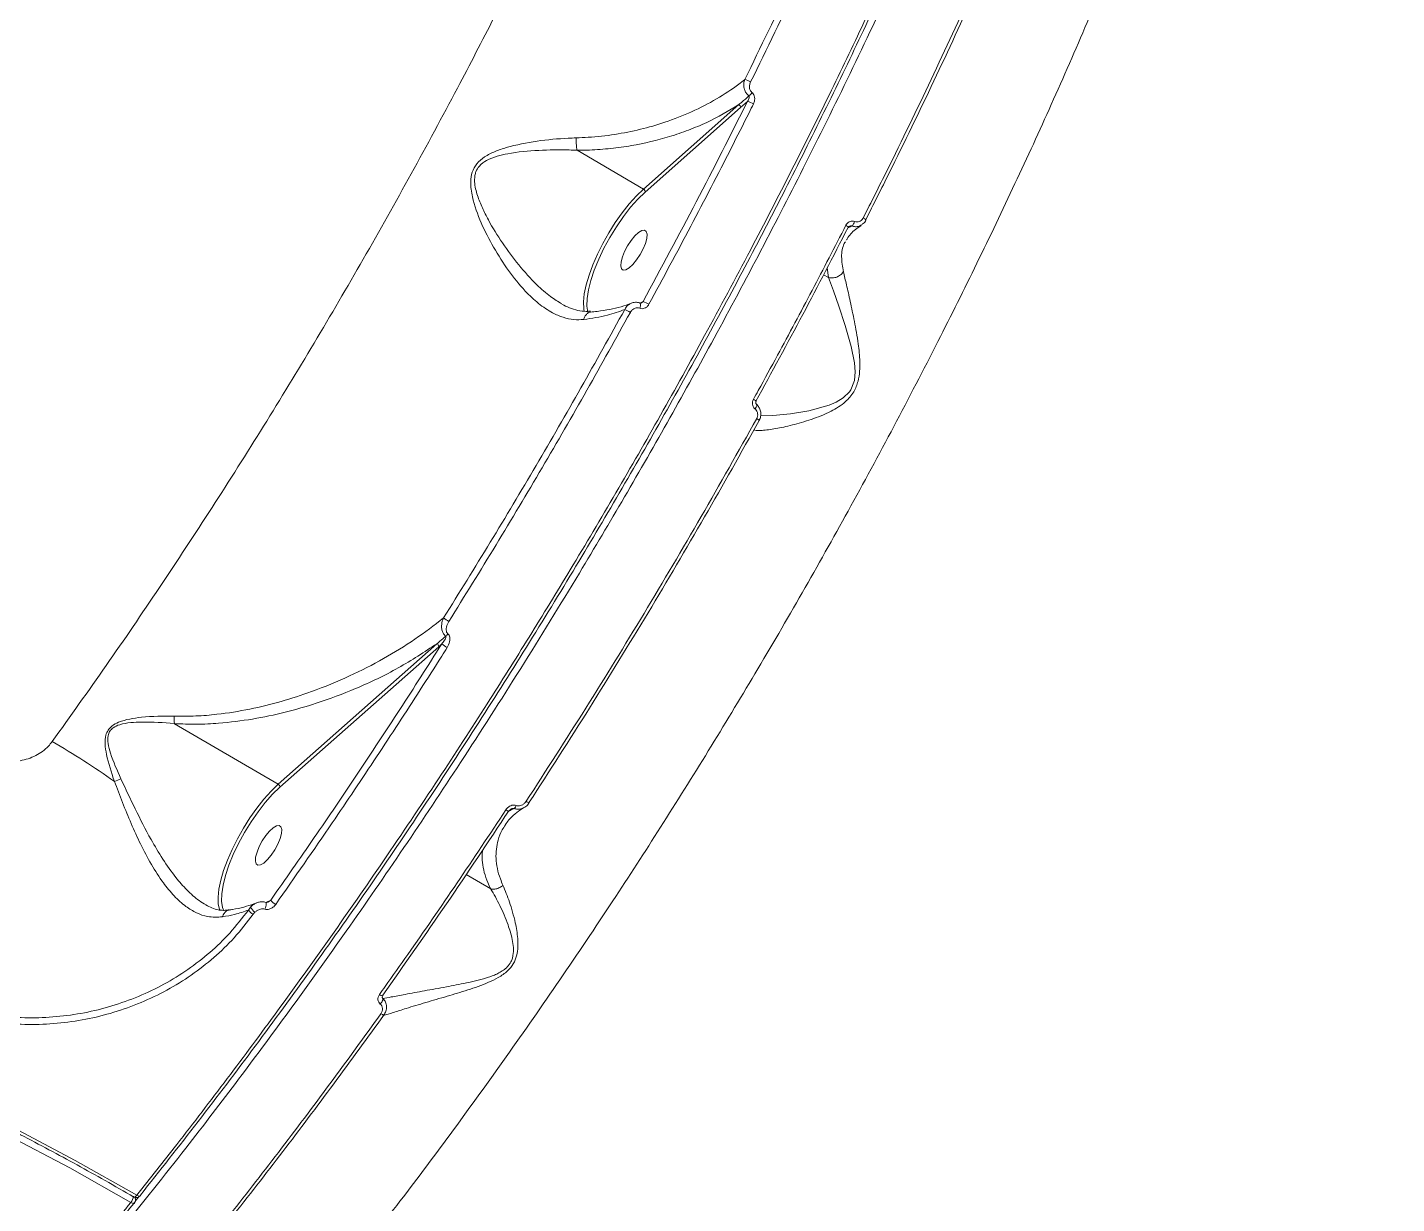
# Model space of a CAD drawing. Header units: millimetres. Extents: x -8607 to 7621, y -5747 to 4382.
# Drawn here: x 5350 to 5621.9, y 304.5 to 538 of the extents above; entities that cross this region are included whole.
import ezdxf

# ---------------------------------------------------------------- set-up
doc = ezdxf.new("R2010")
doc.units = ezdxf.units.MM
doc.layers.add('DIKOM_ОБЪЕКТ', color=7, linetype='Continuous')

msp = doc.modelspace()

# ---------------------------------------------------------------- linework, layer by layer
at = {"layer": 'DIKOM_ОБЪЕКТ', "color": 7, "linetype": 'Continuous', "lineweight": 15}
for p, q in [((5472.33, 505.922), (5491.288, 522.703)), ((5491.623, 522.103), (5472.665, 505.322)), ((5492.981, 523.311), (5491.623, 522.103)), ((5459.159, 513.627), (5472.33, 505.922)), ((5512.664, 495.928), (5512.585, 495.782)), ((5509.059, 488.354), (5508.79, 490.276)), ((5509.059, 488.354), (5508.086, 488.924)), ((5471.595, 483.292), (5472.265, 483.614)), ((5399.79, 387.729), (5431.339, 415.654)), ((5431.674, 415.055), (5400.125, 387.129)), ((5432.303, 415.612), (5431.674, 415.055)), ((5379.209, 399.769), (5399.79, 387.729)), ((5442.015, 366.946), (5437.122, 369.809)), ((5397.345, 364.262), (5398.342, 364.742)), ((5388.786, 363.266), (5389.043, 362.627)), ((5393.909, 362.758), (5394.327, 363.344)), ((5395.19, 362.31), (5394.862, 361.928)), ((5395.529, 364.176), (5395.216, 364.042)), ((5397.365, 364.254), (5397.348, 364.262)), ((5371.479, 305.328), (5371.435, 305.669)), ((5371.473, 305.028), (5372.047, 305.75))]:
    msp.add_line(p, q, dxfattribs=at)
at = {"layer": 'DIKOM_ОБЪЕКТ', "color": 7, "linetype": 'Continuous', "lineweight": 15, "flags": 128}
for points in [[(5460.565, 481.579), (5460.464, 482.168), (5460.42, 483.525), (5460.585, 485.111), (5460.955, 486.89), (5461.522, 488.824), (5462.274, 490.871), (5463.193, 492.986), (5464.261, 495.124), (5465.455, 497.238), (5466.747, 499.283), (5468.111, 501.214), (5469.516, 502.989), (5470.933, 504.57), (5472.33, 505.922)], [(5472.665, 505.322), (5471.234, 503.932), (5469.784, 502.296), (5468.35, 500.455), (5466.967, 498.452), (5465.667, 496.338), (5464.482, 494.162), (5463.442, 491.977), (5462.57, 489.836), (5461.888, 487.79), (5461.413, 485.889), (5461.156, 484.18), (5461.123, 482.702), (5461.316, 481.493), (5461.326, 481.459)], [(5472.55, 497.739), (5472.903, 497.486), (5473.057, 496.935), (5472.998, 496.129), (5472.732, 495.133), (5472.28, 494.03), (5471.68, 492.906), (5470.978, 491.855), (5470.233, 490.961), (5469.504, 490.296), (5468.851, 489.915), (5468.327, 489.847), (5467.974, 490.1), (5467.82, 490.651), (5467.878, 491.457), (5468.144, 492.453), (5468.596, 493.557), (5469.197, 494.68), (5469.898, 495.731), (5470.644, 496.625), (5471.372, 497.29), (5472.025, 497.671), (5472.55, 497.739)], [(5512.522, 498.728), (5512.672, 498.636), (5512.802, 498.548), (5512.907, 498.469), (5512.983, 498.4), (5513.027, 498.345), (5513.038, 498.306), (5513.035, 498.299)], [(5513.035, 498.299), (5513.014, 498.283), (5512.957, 498.279)], [(5515.978, 500.211), (5516.123, 500.122), (5516.25, 500.037), (5516.353, 499.96), (5516.429, 499.891), (5516.476, 499.835), (5516.492, 499.793), (5516.489, 499.779)], [(5495.604, 460.999), (5498.044, 460.988), (5501.503, 461.29), (5505.183, 461.884), (5509.212, 462.988), (5510.619, 463.595), (5512.008, 464.443), (5513.214, 465.633), (5513.513, 466.076), (5514.125, 467.554), (5514.209, 467.923), (5514.358, 469.651), (5514.231, 471.408), (5513.586, 474.695), (5512.402, 478.837), (5511.141, 482.66), (5510.06, 485.726), (5509.069, 488.349), (5509.068, 488.351), (5509.068, 488.351)], [(5471.602, 482.256), (5471.677, 482.484), (5471.727, 482.705), (5471.75, 482.905), (5471.745, 483.073), (5471.712, 483.198), (5471.653, 483.273), (5471.628, 483.287)], [(5494.493, 462.262), (5494.606, 462.423), (5494.7, 462.583), (5494.773, 462.734), (5494.821, 462.87), (5494.842, 462.986), (5494.836, 463.078), (5494.802, 463.141), (5494.791, 463.151)], [(5494.818, 460.343), (5494.963, 460.257), (5495.092, 460.177), (5495.2, 460.108), (5495.283, 460.05), (5495.337, 460.007), (5495.362, 459.98), (5495.356, 459.97), (5495.319, 459.977)], [(5388.268, 362.646), (5388.175, 362.874), (5387.924, 363.975), (5387.88, 365.332), (5388.046, 366.918), (5388.416, 368.697), (5388.982, 370.631), (5389.734, 372.678), (5390.654, 374.793), (5391.722, 376.931), (5392.915, 379.045), (5394.207, 381.09), (5395.571, 383.021), (5396.976, 384.796), (5398.393, 386.377), (5399.79, 387.729)], [(5400.125, 387.129), (5398.694, 385.739), (5397.244, 384.103), (5395.81, 382.262), (5394.427, 380.259), (5393.127, 378.145), (5391.942, 375.969), (5390.902, 373.784), (5390.03, 371.642), (5389.348, 369.597), (5388.873, 367.696), (5388.616, 365.987), (5388.583, 364.509), (5388.776, 363.3), (5388.786, 363.266)], [(5449.673, 384.109), (5449.676, 384.122), (5449.661, 384.162)], [(5445.014, 382.65), (5445.168, 382.563), (5445.309, 382.491), (5445.429, 382.437), (5445.526, 382.402), (5445.595, 382.389), (5445.633, 382.397), (5445.638, 382.402)], [(5400.01, 379.546), (5400.363, 379.293), (5400.517, 378.742), (5400.458, 377.936), (5400.192, 376.94), (5399.741, 375.836), (5399.14, 374.713), (5398.438, 373.662), (5397.693, 372.768), (5396.964, 372.103), (5396.311, 371.722), (5395.787, 371.654), (5395.434, 371.907), (5395.28, 372.458), (5395.338, 373.264), (5395.604, 374.26), (5396.056, 375.364), (5396.657, 376.487), (5397.358, 377.538), (5398.104, 378.432), (5398.832, 379.097), (5399.485, 379.478), (5400.01, 379.546)], [(5091.481, 375.157), (5105.432, 375.599), (5119.38, 375.661), (5133.314, 375.344), (5147.227, 374.647), (5161.109, 373.571), (5174.95, 372.117), (5188.743, 370.286), (5202.477, 368.078), (5216.145, 365.496), (5229.736, 362.541), (5243.242, 359.215), (5256.654, 355.52), (5269.964, 351.459), (5283.162, 347.033), (5296.24, 342.247), (5309.189, 337.104), (5322.002, 331.605), (5334.669, 325.756), (5347.182, 319.56), (5359.533, 313.022), (5371.714, 306.144)], [(5370.552, 304.695), (5358.408, 311.552), (5346.094, 318.071), (5333.618, 324.248), (5320.99, 330.079), (5308.216, 335.561), (5295.305, 340.689), (5282.266, 345.461), (5269.108, 349.873), (5255.838, 353.922), (5242.467, 357.606), (5229.001, 360.922), (5215.451, 363.868), (5201.825, 366.443), (5188.132, 368.643), (5174.381, 370.469), (5160.581, 371.919), (5146.74, 372.991), (5132.87, 373.686), (5118.977, 374.003), (5105.072, 373.94), (5091.163, 373.5)], [(5397.164, 362.939), (5397.274, 363.197), (5397.363, 363.465), (5397.422, 363.722), (5397.447, 363.947), (5397.436, 364.121), (5397.39, 364.231), (5397.365, 364.254)], [(5419.92, 345.977), (5420.076, 345.892), (5420.22, 345.825), (5420.346, 345.778), (5420.45, 345.754), (5420.529, 345.754), (5420.577, 345.777), (5420.584, 345.785)], [(5420.064, 344.102), (5420.223, 344.283), (5420.365, 344.477), (5420.48, 344.672), (5420.561, 344.856), (5420.605, 345.019), (5420.608, 345.151), (5420.57, 345.244), (5420.551, 345.263)], [(5420.584, 345.785), (5420.595, 345.822), (5420.581, 345.889)], [(5420.21, 342.168), (5420.359, 342.087), (5420.497, 342.022), (5420.62, 341.976), (5420.724, 341.95), (5420.804, 341.945), (5420.859, 341.963), (5420.886, 342.001), (5420.885, 342.058)], [(5370.552, 304.695), (5370.709, 304.612), (5370.858, 304.552), (5370.992, 304.516), (5371.107, 304.507), (5371.199, 304.524), (5371.263, 304.567), (5371.267, 304.573)], [(5371.714, 306.144), (5371.599, 306.012), (5371.487, 305.905), (5371.381, 305.825), (5371.285, 305.778), (5371.203, 305.764), (5371.143, 305.78)], [(5372.427, 306.02), (5372.423, 306.014), (5372.359, 305.972), (5372.268, 305.955), (5372.153, 305.965), (5372.019, 306.001), (5371.871, 306.061), (5371.714, 306.144)], [(5372.459, 306.169), (5372.456, 306.081), (5372.427, 306.02)]]:
    msp.add_lwpolyline(points, dxfattribs=at)
at = {"layer": 'DIKOM_ОБЪЕКТ', "color": 7, "linetype": 'Continuous', "lineweight": 15}
for centre, radius, start, end in [((5491.786, 524.302), 3.429, 57.72624, 78.88837), ((5491.535, 526.628), 2.825, 308.09979, 326.56688), ((5490.989, 522.142), 0.635, 356.48291, 61.89602), ((5492.371, 520.026), 3.341, 57.29697, 79.48881), ((5472.031, 505.361), 0.635, 356.48202, 61.89618), ((5512.627, 499.932), 1.702, 308.16778, 344.48409), ((5465.351, 474.199), 8.464, 58.827, 67.31701), ((5469.659, 476.917), 7.186, 58.50912, 68.73677), ((5493.629, 462.807), 1.469, 42.38824, 68.36277), ((5437.531, 426.869), 7.817, 231.33362, 240.53109), ((5431.759, 419.003), 2.275, 305.37778, 321.07653), ((5431.04, 415.094), 0.635, 356.48291, 61.89602), ((5436.45, 420.455), 6.375, 229.42913, 240.99952), ((5274.823, 257.173), 160.46, 54.81073, 60.04772), ((5361.539, 404.449), 17.135, 289.62197, 294.25959), ((5399.491, 387.168), 0.635, 356.48202, 61.89618), ((5445.679, 384.099), 1.516, 309.26627, 337.79476), ((5449.688, 385.031), 0.922, 226.499, 269.06983), ((5400.569, 366.298), 2.716, 214.9419, 242.61979), ((5396.235, 364.465), 2.885, 216.27347, 241.57716), ((5395.827, 362.426), 1.759, 111.7064, 148.52996), ((5397.444, 365.067), 3.562, 208.93736, 230.73913), ((5369.006, 306.063), 2.064, 318.48727, 356.08771), ((5371.646, 306.644), 1, 239.77596, 321.33914), ((5370.488, 305.199), 1, 321.23151, 7.40247), ((5370.716, 305.225), 0.77, 7.65544, 37.88234)]:
    msp.add_arc(centre, radius, start, end, dxfattribs=at)
for points, knots in [([(5354.937, 396.202), (5358.527, 401.223), (5365.715, 411.277), (5376.3, 426.81), (5386.726, 442.659), (5396.968, 458.846), (5406.99, 475.306), (5416.774, 492.024), (5426.278, 508.932), (5434.924, 524.971), (5442.746, 540.063), (5449.799, 554.181), (5456.594, 568.314), (5463.125, 582.452), (5469.372, 596.561), (5475.325, 610.623), (5480.966, 624.598), (5485.91, 637.489), (5490.219, 649.295), (5493.952, 660.015), (5497.453, 670.586), (5500.723, 681.008), (5503.762, 691.287), (5506.556, 701.375), (5509.1, 711.246), (5511.398, 720.907), (5513.455, 730.38), (5515.269, 739.66), (5516.834, 748.726), (5518.145, 757.551), (5519.201, 766.118), (5520.003, 774.428), (5520.55, 782.484), (5520.839, 790.249), (5520.872, 797.705), (5520.653, 804.857), (5520.179, 811.722), (5519.373, 818.98), (5518.136, 826.493), (5516.352, 834.106), (5514.13, 841.155), (5511.475, 847.611), (5508.395, 853.465), (5504.885, 858.688), (5500.983, 863.336), (5498.035, 865.892), (5496.559, 867.17)], [0, 0, 0, 0, 0.0279517, 0.0559711, 0.0841497, 0.112398, 0.140846, 0.1693659, 0.1980505, 0.2268089, 0.2504876, 0.2742079, 0.2980249, 0.3218842, 0.3458643, 0.3698877, 0.3940102, 0.4181768, 0.4373171, 0.4564794, 0.475545, 0.4946105, 0.5137639, 0.5329172, 0.5518732, 0.5708292, 0.5898716, 0.608914, 0.6280087, 0.6471254, 0.6661455, 0.6851656, 0.7042731, 0.7233807, 0.7422913, 0.7612018, 0.7801984, 0.799195, 0.8241795, 0.8492136, 0.8742975, 0.8994316, 0.9244982, 0.9496151, 0.9747822, 1, 1, 1, 1]), ([(5371.714, 306.144), (5374.363, 309.481), (5380.382, 317.063), (5389.715, 329.255), (5399.924, 343.002), (5410.271, 357.41), (5420.946, 372.783), (5431.307, 388.231), (5440.94, 403.088), (5449.655, 416.941), (5458.193, 430.902), (5466.909, 445.595), (5475.81, 461.102), (5484.728, 477.171), (5493.416, 493.402), (5501.808, 509.672), (5509.452, 525.052), (5516.563, 539.893), (5523.357, 554.594), (5530.058, 569.676), (5536.66, 585.194), (5543.096, 601.043), (5549.175, 616.808), (5554.848, 632.37), (5559.83, 646.862), (5564.286, 660.645), (5568.348, 674.035), (5572.143, 687.5), (5575.64, 701.013), (5578.742, 714.244), (5581.673, 728.285), (5584.286, 742.979), (5586.138, 756.135), (5587.306, 766.899), (5588.084, 776.324), (5588.587, 786.24), (5588.71, 796.749), (5588.375, 806.982), (5587.543, 816.895), (5586.217, 826.241), (5584.5, 834.487), (5582.487, 841.715), (5580.06, 848.638), (5576.949, 855.512), (5573.496, 861.596), (5570.932, 864.84), (5569.873, 866.18)], [0, 0, 0, 0, 0.01767944, 0.04016568, 0.06269094, 0.08677951, 0.11091606, 0.13660818, 0.1596242, 0.17982276, 0.20004957, 0.2228938, 0.24577893, 0.2690915, 0.29398086, 0.3172348, 0.34053191, 0.3614601, 0.38241974, 0.40526396, 0.4281491, 0.45146167, 0.47635103, 0.49960497, 0.52290208, 0.54383028, 0.56478992, 0.58727838, 0.60980588, 0.63246224, 0.6551585, 0.68378136, 0.71248484, 0.72981295, 0.7471589, 0.76964734, 0.79217482, 0.81626786, 0.84040892, 0.86473828, 0.8891171, 0.9093088, 0.92952874, 0.95559596, 0.98166318, 1, 1, 1, 1]), ([(5580.452, 850.338), (5581.176, 848.607), (5583.073, 844.066), (5585.576, 835.919), (5587.751, 825.989), (5589.235, 815.507), (5590.073, 804.899), (5590.354, 793.967), (5590.136, 782.917), (5589.396, 770.629), (5588.024, 757.009), (5585.937, 742.223), (5583.285, 727.242), (5580.223, 712.58), (5576.74, 697.915), (5572.936, 683.471), (5568.423, 667.788), (5563.11, 650.822), (5557.003, 632.857), (5550.513, 615.063), (5543.898, 598.003), (5537.043, 581.257), (5530.081, 565.048), (5522.41, 547.973), (5513.986, 530.049), (5504.916, 511.629), (5495.707, 493.707), (5486.678, 476.814), (5477.629, 460.492), (5468.7, 444.929), (5458.841, 428.301), (5448.007, 410.68), (5436.365, 392.49), (5424.796, 375.094), (5413.67, 358.97), (5402.719, 343.653), (5392.09, 329.289), (5380.71, 314.427), (5368.582, 299.182), (5355.941, 283.965), (5343.606, 269.745), (5331.946, 256.869), (5320.652, 244.925), (5309.861, 234.007), (5299.104, 223.572), (5292.043, 217.132), (5288.443, 213.849)], [0, 0, 0, 0, 0.0156509, 0.0410528, 0.0664547, 0.0899044, 0.1133542, 0.1348277, 0.1563011, 0.1771003, 0.2025022, 0.227904, 0.2513538, 0.2748036, 0.2962771, 0.3177505, 0.3385497, 0.3639515, 0.3893534, 0.4128032, 0.436253, 0.4577264, 0.4791999, 0.4999991, 0.5244807, 0.5489623, 0.5715463, 0.5941304, 0.614795, 0.6354597, 0.6554668, 0.6808687, 0.7062706, 0.7297205, 0.7531703, 0.7746438, 0.7961173, 0.8169165, 0.8423185, 0.8677204, 0.8911702, 0.9146201, 0.9360936, 0.9575671, 0.9783663, 1, 1, 1, 1]), ([(5610.398, 766.413), (5610.849, 762.836), (5611.751, 755.672), (5612.234, 743.834), (5612.072, 731.21), (5611.194, 717.745), (5609.612, 703.499), (5607.63, 690.534), (5605.547, 679.192), (5603.598, 669.699), (5601.4, 659.981), (5598.966, 650.094), (5596.306, 640.066), (5593.423, 629.896), (5590.306, 619.55), (5586.967, 609.064), (5583.415, 598.463), (5579.037, 586.001), (5573.684, 571.574), (5567.273, 555.304), (5560.49, 539.005), (5553.462, 522.946), (5546.15, 506.993), (5538.634, 491.283), (5530.618, 475.2), (5522.096, 458.776), (5513.102, 442.134), (5503.892, 425.741), (5494.625, 409.851), (5485.235, 394.32), (5475.813, 379.268), (5465.987, 364.1), (5455.762, 348.864), (5445.2, 333.698), (5434.602, 319.028), (5424.143, 305.07), (5413.736, 291.683), (5403.473, 278.956), (5393.431, 266.972), (5383.631, 255.676), (5377.242, 248.659), (5374.045, 245.147)], [0, 0, 0, 0, 0.03134419, 0.06278625, 0.09437289, 0.12605966, 0.15789521, 0.18983324, 0.20889685, 0.22796047, 0.24711226, 0.26626406, 0.28515516, 0.30404626, 0.32302307, 0.34199989, 0.36083371, 0.37968863, 0.40783653, 0.43605496, 0.46343133, 0.4908725, 0.51724689, 0.54367912, 0.56966771, 0.59786162, 0.62612609, 0.65354693, 0.68103254, 0.70744938, 0.73392402, 0.75995407, 0.78821804, 0.81655262, 0.84404121, 0.87159459, 0.89807625, 0.92461569, 0.95070922, 0.97533148, 1, 1, 1, 1]), ([(5492.447, 527.667), (5495.6, 534.124), (5501.915, 547.058), (5510.81, 566.452), (5519.31, 585.835), (5524.532, 598.642), (5527.147, 605.054)], [0, 0, 0, 0, 0.24825272, 0.49719376, 0.74824086, 1, 1, 1, 1]), ([(5528.396, 604.764), (5525.812, 598.426), (5520.638, 585.734), (5512.168, 566.401), (5503.221, 546.874), (5496.822, 533.765), (5493.617, 527.201)], [0, 0, 0, 0, 0.2482522, 0.497193, 0.7482405, 1, 1, 1, 1]), ([(5537.106, 584.898), (5534.922, 579.708), (5530.549, 569.32), (5523.637, 553.794), (5516.51, 538.384), (5509.156, 523.092), (5501.496, 507.743), (5493.493, 492.27), (5485.162, 476.717), (5476.499, 461.095), (5467.568, 445.526), (5458.228, 429.776), (5448.492, 413.903), (5438.351, 397.927), (5427.98, 382.138), (5417.322, 366.46), (5406.408, 350.951), (5395.237, 335.646), (5383.917, 320.649), (5376.281, 310.999), (5372.459, 306.169)], [0, 0, 0, 0, 0.0540683, 0.1082364, 0.1604078, 0.2126688, 0.2652019, 0.3178266, 0.3715007, 0.4252724, 0.4793406, 0.5335087, 0.5905179, 0.647644, 0.7051263, 0.7627286, 0.8217184, 0.8808378, 0.9403523, 1, 1, 1, 1]), ([(5515.978, 500.211), (5517.558, 503.346), (5522.175, 512.511), (5529.545, 527.719), (5537.944, 545.826), (5545.969, 563.925), (5550.945, 575.901), (5553.435, 581.897)], [0, 0, 0, 0, 0.1144542, 0.3345003, 0.5550756, 0.7772654, 1, 1, 1, 1]), ([(5553.798, 581.259), (5551.344, 575.349), (5546.43, 563.516), (5538.463, 545.532), (5530.057, 527.394), (5522.649, 512.102), (5518.006, 502.885), (5516.43, 499.756)], [0, 0, 0, 0, 0.2200461, 0.4406213, 0.6628108, 0.8855451, 1, 1, 1, 1]), ([(5459.001, 516.087), (5459.794, 516.118), (5462.381, 516.219), (5466.676, 516.716), (5471.755, 517.726), (5476.889, 519.208), (5481.981, 521.204), (5486.907, 523.75), (5490.312, 525.988), (5492.056, 527.359), (5492.447, 527.667)], [0, 0, 0, 0, 0.0601203, 0.1962357, 0.332817, 0.4690625, 0.6303284, 0.7921153, 0.9534347, 1, 1, 1, 1]), ([(5493.277, 524.405), (5493.242, 524.434), (5493.033, 524.606), (5492.685, 525.019), (5492.348, 525.746), (5492.214, 526.618), (5492.307, 527.277), (5492.427, 527.611), (5492.447, 527.667)], [0, 0, 0, 0, 0.0395069, 0.2326388, 0.4437426, 0.6867398, 0.9479473, 1, 1, 1, 1]), ([(5493.617, 527.201), (5493.526, 526.964), (5493.366, 526.548), (5493.387, 525.926), (5493.546, 525.456), (5493.745, 525.194), (5493.871, 525.089), (5493.892, 525.072)], [0, 0, 0, 0, 0.3277202, 0.573894, 0.77963, 0.9627747, 1, 1, 1, 1]), ([(5493.892, 525.072), (5493.918, 525.05), (5494.052, 524.938), (5494.259, 524.654), (5494.421, 524.152), (5494.435, 523.504), (5494.268, 523.075), (5494.176, 522.838)], [0, 0, 0, 0, 0.0440727, 0.2245474, 0.4337722, 0.6875081, 1, 1, 1, 1]), ([(5491.288, 522.703), (5489.221, 521.466), (5486.097, 519.597), (5481.33, 517.615), (5476.438, 515.935), (5471.246, 514.698), (5465.857, 513.949), (5462.241, 513.67), (5459.987, 513.638), (5459.159, 513.627)], [0, 0, 0, 0, 0.2355394, 0.3560364, 0.4765274, 0.7016571, 0.8172953, 0.9329171, 1, 1, 1, 1]), ([(5472.265, 483.614), (5475.822, 490.206), (5482.947, 503.41), (5489.633, 516.671), (5492.981, 523.311)], [0, 0, 0, 0, 0.4992727, 1, 1, 1, 1]), ([(5494.176, 522.838), (5493.884, 522.251), (5492.42, 519.318), (5488.328, 511.213), (5481.769, 498.515), (5476.2, 488.205), (5473.412, 483.045)], [0, 0, 0, 0, 0.0441412, 0.2207137, 0.6100127, 1, 1, 1, 1]), ([(5491.288, 522.703), (5491.482, 522.867), (5492.148, 523.429), (5492.809, 524), (5493.277, 524.405)], [0, 0, 0, 0, 0.29128223, 1, 1, 1, 1]), ([(5492.981, 523.311), (5493.066, 523.437), (5493.214, 523.657), (5493.333, 523.973), (5493.361, 524.194), (5493.334, 524.319), (5493.304, 524.375), (5493.285, 524.397), (5493.277, 524.405)], [0, 0, 0, 0, 0.3694027, 0.6445477, 0.8371646, 0.9270165, 0.9711869, 1, 1, 1, 1]), ([(5460.487, 480.022), (5459.832, 479.988), (5458.457, 479.916), (5456.375, 480.391), (5454.007, 481.403), (5451.468, 483.137), (5448.509, 485.922), (5445.475, 489.656), (5442.564, 494.26), (5440.014, 499.144), (5438.439, 503.556), (5437.919, 507.013), (5438.231, 509.298), (5439.185, 511.061), (5440.824, 512.431), (5442.849, 513.44), (5446.316, 514.577), (5451.204, 515.547), (5455.899, 515.964), (5458.473, 516.066), (5459.001, 516.087)], [0, 0, 0, 0, 0.039972, 0.0838375, 0.127732, 0.1889333, 0.2502303, 0.3350389, 0.419981, 0.5024357, 0.584612, 0.6297421, 0.6580817, 0.6869127, 0.7179993, 0.7532858, 0.7887207, 0.8822415, 0.975869, 1, 1, 1, 1]), ([(5459.152, 513.634), (5459.113, 513.849), (5459.035, 514.279), (5458.982, 515.104), (5458.983, 515.721), (5458.999, 516.038), (5459.001, 516.087)], [0, 0, 0, 0, 0.3157288, 0.6314576, 0.943771, 1, 1, 1, 1]), ([(5459.152, 513.634), (5459.15, 513.634), (5458.629, 513.657), (5456.107, 513.74), (5451.492, 513.68), (5446.677, 513.249), (5443.239, 512.474), (5441.282, 511.754), (5439.785, 510.694), (5439.167, 509.671), (5438.824, 508.613), (5438.721, 506.988), (5439.306, 504.667), (5440.319, 502.169), (5441.93, 498.986), (5444.303, 495.141), (5447.538, 490.77), (5450.773, 487.225), (5453.666, 484.621), (5455.377, 483.57), (5456.134, 483.105)], [0, 0, 0, 0, 0.0001039, 0.0287095, 0.1383805, 0.2504477, 0.2903226, 0.3309342, 0.3643485, 0.3889507, 0.3945796, 0.4249407, 0.475635, 0.5232805, 0.5713924, 0.669522, 0.769635, 0.8719257, 0.9433962, 1, 1, 1, 1]), ([(5459.159, 513.627), (5459.158, 513.628), (5459.155, 513.629), (5459.153, 513.632), (5459.152, 513.634), (5459.152, 513.634)], [0, 0, 0, 0, 0.4269521, 0.7842824, 1, 1, 1, 1]), ([(5494.17, 464.172), (5494.491, 464.755), (5496.096, 467.667), (5500.021, 474.867), (5505.865, 485.801), (5510.302, 494.417), (5512.522, 498.728)], [0, 0, 0, 0, 0.0507678, 0.2538476, 0.6266954, 1, 1, 1, 1]), ([(5512.957, 498.279), (5509.99, 492.525), (5504.049, 481.004), (5497.786, 469.542), (5494.65, 463.805)], [0, 0, 0, 0, 0.49945, 1, 1, 1, 1]), ([(5512.522, 498.728), (5512.551, 498.78), (5512.663, 498.983), (5512.933, 499.278), (5513.357, 499.515), (5513.823, 499.602), (5514.119, 499.519), (5514.267, 499.477)], [0, 0, 0, 0, 0.0825824, 0.3217227, 0.5513052, 0.7756177, 1, 1, 1, 1]), ([(5512.734, 495.871), (5512.755, 495.924), (5512.921, 496.333), (5513.465, 497.007), (5514.352, 497.918), (5515.184, 498.451), (5515.592, 498.713)], [0, 0, 0, 0, 0.0498975, 0.383997, 0.6973034, 1, 1, 1, 1]), ([(5513.679, 498.594), (5513.639, 498.575), (5513.384, 498.45), (5513.135, 498.323), (5512.925, 498.216)], [0, 0, 0, 0, 0.1574401, 1, 1, 1, 1]), ([(5513.041, 498.295), (5513.059, 498.332), (5513.108, 498.43), (5513.204, 498.517), (5513.263, 498.541), (5513.282, 498.549)], [0, 0, 0, 0, 0.29252187, 0.77275435, 1, 1, 1, 1]), ([(5513.679, 498.594), (5513.633, 498.606), (5513.58, 498.62), (5513.465, 498.617), (5513.372, 498.602), (5513.301, 498.56), (5513.281, 498.549)], [0, 0, 0, 0, 0.3508845, 0.4045871, 0.8390947, 1, 1, 1, 1]), ([(5515.494, 498.756), (5515.378, 498.683), (5515.052, 498.478), (5514.405, 498.394), (5513.921, 498.527), (5513.679, 498.594)], [0, 0, 0, 0, 0.2156271, 0.6069691, 1, 1, 1, 1]), ([(5514.267, 499.477), (5514.413, 499.436), (5514.706, 499.353), (5515.165, 499.439), (5515.579, 499.672), (5515.842, 499.961), (5515.95, 500.16), (5515.978, 500.211)], [0, 0, 0, 0, 0.2256675, 0.4513623, 0.6801796, 0.9175966, 1, 1, 1, 1]), ([(5515.494, 498.755), (5515.656, 498.854), (5516.058, 499.099), (5516.394, 499.493), (5516.484, 499.773), (5516.486, 499.78)], [0, 0, 0, 0, 0.39631712, 0.98490315, 1, 1, 1, 1]), ([(5512.417, 495.475), (5512.346, 495.351), (5511.834, 494.452), (5511.522, 492.499), (5511.857, 490.52), (5512.027, 489.52)], [0, 0, 0, 0, 0.07371785, 0.53177514, 1, 1, 1, 1]), ([(5512.027, 489.52), (5512.23, 488.685), (5512.643, 486.994), (5513.398, 483.607), (5514.226, 479.685), (5514.96, 475.633), (5515.323, 472.243), (5515.294, 469.733), (5515.001, 467.687), (5514.136, 465.489), (5512.655, 463.794), (5511.055, 462.623), (5508.749, 461.329), (5505.563, 460.11), (5501.834, 459.034), (5498.468, 458.285), (5496.052, 457.982), (5494.673, 457.935), (5494.328, 458.085), (5494.264, 458.113)], [0, 0, 0, 0, 0.0754218, 0.1528746, 0.2352088, 0.3192032, 0.3809383, 0.4122988, 0.4445437, 0.481133, 0.5235112, 0.5541317, 0.5854754, 0.6684998, 0.7538557, 0.8386085, 0.9255883, 0.9860763, 1, 1, 1, 1]), ([(5512.027, 489.52), (5512.002, 489.481), (5511.845, 489.24), (5511.444, 488.825), (5510.726, 488.425), (5509.885, 488.229), (5509.34, 488.31), (5509.068, 488.351)], [0, 0, 0, 0, 0.0428988, 0.2679933, 0.5119958, 0.7559979, 1, 1, 1, 1]), ([(5509.068, 488.351), (5509.067, 488.351), (5509.063, 488.352), (5509.061, 488.353), (5509.059, 488.354)], [0, 0, 0, 0, 0.4080801, 1, 1, 1, 1]), ([(5432.648, 420.765), (5435.752, 425.765), (5441.966, 435.772), (5451.051, 451.023), (5459.976, 466.433), (5465.734, 476.814), (5468.615, 482.009)], [0, 0, 0, 0, 0.2488778, 0.4982002, 0.748873, 1, 1, 1, 1]), ([(5469.732, 481.441), (5466.871, 476.281), (5461.142, 465.952), (5452.227, 450.553), (5443.097, 435.221), (5436.825, 425.119), (5433.686, 420.063)], [0, 0, 0, 0, 0.2488775, 0.4981996, 0.7488726, 1, 1, 1, 1]), ([(5461.849, 481.686), (5461.552, 481.66), (5460.708, 481.585), (5459.303, 481.8), (5457.688, 482.262), (5456.62, 482.827), (5456.12, 483.091)], [0, 0, 0, 0, 0.1567605, 0.4453952, 0.7402463, 1, 1, 1, 1]), ([(5468.615, 482.009), (5467.506, 481.603), (5465.097, 480.721), (5462.102, 480.267), (5460.487, 480.022)], [0, 0, 0, 0, 0.4604881, 1, 1, 1, 1]), ([(5461.845, 481.477), (5461.82, 481.48), (5461.604, 481.501), (5461.217, 481.27), (5460.783, 480.809), (5460.571, 480.331), (5460.498, 480.062), (5460.487, 480.022)], [0, 0, 0, 0, 0.0409875, 0.3542542, 0.667522, 0.9494328, 1, 1, 1, 1]), ([(5469.917, 483.262), (5469.903, 483.255), (5469.313, 482.986), (5467.901, 482.556), (5465.668, 482.009), (5463.633, 481.66), (5462.286, 481.547), (5461.845, 481.51)], [0, 0, 0, 0, 0.0067089, 0.2920096, 0.5765475, 0.8612979, 1, 1, 1, 1]), ([(5468.615, 482.009), (5468.665, 482.105), (5468.848, 482.458), (5469.267, 482.946), (5469.719, 483.157), (5469.922, 483.252)], [0, 0, 0, 0, 0.1706749, 0.6279229, 1, 1, 1, 1]), ([(5471.602, 482.256), (5471.45, 482.296), (5471.146, 482.375), (5470.661, 482.281), (5470.206, 482.036), (5469.9, 481.723), (5469.768, 481.502), (5469.732, 481.441)], [0, 0, 0, 0, 0.216891, 0.4334722, 0.6619726, 0.9080849, 1, 1, 1, 1]), ([(5471.624, 483.278), (5471.597, 483.291), (5471.326, 483.429), (5470.735, 483.454), (5470.157, 483.407), (5469.911, 483.261), (5469.903, 483.256)], [0, 0, 0, 0, 0.0503508, 0.5173619, 0.9833303, 1, 1, 1, 1]), ([(5473.412, 483.045), (5473.378, 482.986), (5473.252, 482.773), (5472.959, 482.47), (5472.52, 482.231), (5472.048, 482.139), (5471.751, 482.217), (5471.602, 482.256)], [0, 0, 0, 0, 0.0918816, 0.335558, 0.5630753, 0.7814373, 1, 1, 1, 1]), ([(5471.898, 483.323), (5471.863, 483.306), (5471.776, 483.264), (5471.688, 483.265), (5471.644, 483.285), (5471.63, 483.291)], [0, 0, 0, 0, 0.3116794, 0.7904505, 1, 1, 1, 1]), ([(5471.898, 483.322), (5471.94, 483.342), (5472.057, 483.399), (5472.174, 483.507), (5472.245, 483.591), (5472.265, 483.614)], [0, 0, 0, 0, 0.284042, 0.8013313, 1, 1, 1, 1]), ([(5494.493, 462.262), (5494.466, 462.285), (5494.318, 462.412), (5494.102, 462.709), (5493.958, 463.188), (5493.966, 463.705), (5494.102, 464.017), (5494.17, 464.172)], [0, 0, 0, 0, 0.0535395, 0.2897948, 0.5263616, 0.7631292, 1, 1, 1, 1]), ([(5494.818, 460.343), (5494.886, 460.499), (5495.023, 460.811), (5495.031, 461.329), (5494.887, 461.81), (5494.67, 462.11), (5494.521, 462.238), (5494.493, 462.262)], [0, 0, 0, 0, 0.23635457, 0.47258267, 0.70915124, 0.94585137, 1, 1, 1, 1]), ([(5494.798, 463.154), (5494.766, 463.182), (5494.704, 463.234), (5494.646, 463.38), (5494.633, 463.542), (5494.658, 463.69), (5494.702, 463.767), (5494.718, 463.795)], [0, 0, 0, 0, 0.252115, 0.4797477, 0.677135, 0.88081, 1, 1, 1, 1]), ([(5494.743, 463.173), (5494.79, 463.133), (5495.041, 462.92), (5495.409, 462.421), (5495.658, 461.619), (5495.654, 460.756), (5495.431, 460.237), (5495.319, 459.977)], [0, 0, 0, 0, 0.0542198, 0.2910956, 0.5276365, 0.7637336, 1, 1, 1, 1]), ([(5449.053, 384.362), (5453.013, 390.501), (5460.945, 402.795), (5472.523, 421.68), (5483.881, 440.861), (5491.168, 453.843), (5494.818, 460.343)], [0, 0, 0, 0, 0.2482523, 0.4971932, 0.7482405, 1, 1, 1, 1]), ([(5495.319, 459.977), (5491.73, 453.581), (5484.541, 440.772), (5473.269, 421.719), (5461.669, 402.781), (5453.668, 390.374), (5449.661, 384.162)], [0, 0, 0, 0, 0.24825257, 0.49719362, 0.74824084, 1, 1, 1, 1]), ([(5379.179, 401.258), (5380.607, 401.247), (5383.465, 401.227), (5388.498, 401.664), (5394.215, 402.577), (5400.468, 404.13), (5407.13, 406.302), (5413.948, 409.112), (5420.788, 412.62), (5427.055, 416.451), (5430.785, 419.328), (5432.648, 420.765)], [0, 0, 0, 0, 0.0661314, 0.1323031, 0.238336, 0.3447311, 0.4509767, 0.593956, 0.7292239, 0.864722, 1, 1, 1, 1]), ([(5433.077, 417.148), (5433.016, 417.199), (5432.82, 417.365), (5432.526, 417.769), (5432.282, 418.424), (5432.209, 419.344), (5432.375, 420.158), (5432.593, 420.643), (5432.648, 420.765)], [0, 0, 0, 0, 0.0635458, 0.2059318, 0.3867575, 0.5938455, 0.8977465, 1, 1, 1, 1]), ([(5433.686, 420.063), (5433.497, 419.702), (5433.218, 419.168), (5433.143, 418.425), (5433.223, 417.98), (5433.378, 417.709), (5433.494, 417.605), (5433.53, 417.573)], [0, 0, 0, 0, 0.43855187, 0.64868137, 0.81923152, 0.94517726, 1, 1, 1, 1]), ([(5522.189, 88.095), (5527.907, 89.86), (5539.358, 93.395), (5556.722, 99.299), (5574.204, 105.64), (5591.803, 112.463), (5609.453, 119.737), (5627.13, 127.46), (5644.763, 135.607), (5661.259, 143.649), (5676.583, 151.484), (5690.753, 159.039), (5704.772, 166.829), (5718.63, 174.852), (5732.289, 183.088), (5745.733, 191.53), (5758.92, 200.156), (5770.923, 208.337), (5781.78, 216.016), (5791.525, 223.142), (5801.023, 230.325), (5810.273, 237.562), (5819.28, 244.86), (5828.002, 252.183), (5836.419, 259.513), (5844.537, 266.851), (5852.374, 274.215), (5859.926, 281.603), (5867.176, 288.998), (5874.1, 296.378), (5880.687, 303.73), (5886.938, 311.052), (5892.854, 318.349), (5898.408, 325.587), (5903.589, 332.747), (5908.402, 339.832), (5912.859, 346.859), (5917.381, 354.551), (5921.811, 362.86), (5925.97, 371.736), (5929.467, 380.445), (5932.283, 388.956), (5934.418, 397.252), (5935.85, 405.31), (5936.639, 413.152), (5936.573, 418.154), (5936.541, 420.658)], [0, 0, 0, 0, 0.0279517, 0.0559711, 0.0841497, 0.112398, 0.140846, 0.1693659, 0.1980505, 0.2268089, 0.2504876, 0.2742079, 0.2980249, 0.3218842, 0.3458643, 0.3698877, 0.3940102, 0.4181768, 0.4373171, 0.4564794, 0.475545, 0.4946105, 0.5137639, 0.5329172, 0.5518732, 0.5708292, 0.5898716, 0.608914, 0.6280087, 0.6471254, 0.6661455, 0.6851656, 0.7042731, 0.7233807, 0.7422913, 0.7612018, 0.7801984, 0.799195, 0.8241795, 0.8492136, 0.8742975, 0.8994316, 0.9244982, 0.9496151, 0.9747822, 1, 1, 1, 1]), ([(5431.339, 415.654), (5431.532, 415.819), (5432.112, 416.314), (5432.69, 416.814), (5433.077, 417.148)], [0, 0, 0, 0, 0.3320291, 1, 1, 1, 1]), ([(5432.303, 415.612), (5432.493, 415.846), (5432.774, 416.193), (5433.026, 416.656), (5433.113, 416.915), (5433.123, 417.075), (5433.086, 417.133), (5433.077, 417.148)], [0, 0, 0, 0, 0.4939038, 0.7308129, 0.8854639, 0.9700829, 1, 1, 1, 1]), ([(5433.53, 417.573), (5433.568, 417.538), (5433.692, 417.427), (5433.854, 417.133), (5433.942, 416.642), (5433.859, 415.836), (5433.557, 415.258), (5433.359, 414.879)], [0, 0, 0, 0, 0.0555185, 0.1783962, 0.3495223, 0.5728916, 1, 1, 1, 1]), ([(5431.339, 415.654), (5428.837, 414.009), (5423.834, 410.719), (5415.71, 406.82), (5408.106, 403.957), (5401.23, 401.976), (5394.769, 400.61), (5388.859, 399.875), (5383.649, 399.599), (5380.689, 399.713), (5379.209, 399.769)], [0, 0, 0, 0, 0.1801421, 0.3602677, 0.5134826, 0.627815, 0.7423229, 0.8564285, 0.9282344, 1, 1, 1, 1]), ([(5398.342, 364.742), (5401.225, 368.859), (5406.994, 377.098), (5415.533, 389.735), (5423.993, 402.557), (5429.532, 411.259), (5432.303, 415.612)], [0, 0, 0, 0, 0.2491447, 0.4986289, 0.7491418, 1, 1, 1, 1]), ([(5433.359, 414.879), (5433.004, 414.318), (5431.231, 411.513), (5426.592, 404.246), (5419.367, 393.17), (5409.817, 378.913), (5403.077, 369.264), (5399.32, 363.886)], [0, 0, 0, 0, 0.0321573, 0.1607921, 0.4182836, 0.6757752, 1, 1, 1, 1]), ([(5989.863, 415.321), (5990.557, 413.605), (5992.377, 409.103), (5994.414, 401.382), (5995.701, 392.317), (5995.952, 383.07), (5995.3, 373.973), (5993.833, 364.829), (5991.667, 355.785), (5988.577, 345.924), (5984.401, 335.212), (5979.052, 323.819), (5972.899, 312.489), (5966.241, 301.584), (5959.007, 290.844), (5951.373, 280.413), (5942.562, 269.237), (5932.443, 257.319), (5921.072, 244.888), (5909.206, 232.75), (5897.294, 221.268), (5885.108, 210.141), (5872.866, 199.5), (5859.511, 188.422), (5844.985, 176.942), (5829.494, 165.306), (5813.898, 154.138), (5798.72, 143.748), (5783.612, 133.838), (5768.797, 124.507), (5752.532, 114.665), (5734.769, 104.388), (5715.807, 93.958), (5697.08, 84.158), (5679.172, 75.232), (5661.639, 66.904), (5644.708, 59.236), (5626.666, 51.454), (5607.539, 43.651), (5587.718, 36.074), (5568.483, 29.199), (5550.396, 23.169), (5532.966, 17.763), (5516.395, 13.007), (5499.954, 8.636), (5489.231, 6.107), (5483.763, 4.817)], [0, 0, 0, 0, 0.0156509, 0.0410528, 0.0664547, 0.0899044, 0.1133542, 0.1348277, 0.1563011, 0.1771003, 0.2025022, 0.227904, 0.2513538, 0.2748036, 0.2962771, 0.3177505, 0.3385497, 0.3639515, 0.3893534, 0.4128032, 0.436253, 0.4577264, 0.4791999, 0.4999991, 0.5244807, 0.5489623, 0.5715463, 0.5941304, 0.614795, 0.6354597, 0.6554668, 0.6808687, 0.7062706, 0.7297205, 0.7531703, 0.7746438, 0.7961173, 0.8169165, 0.8423185, 0.8677204, 0.8911702, 0.9146201, 0.9360936, 0.9575671, 0.9783663, 1, 1, 1, 1]), ([(5484.593, 6.399), (5489.738, 7.614), (5501.65, 10.427), (5520.731, 15.576), (5541.757, 21.815), (5563.044, 28.738), (5584.481, 36.293), (5605.973, 44.45), (5627.452, 53.188), (5648.88, 62.506), (5670.224, 72.374), (5691.418, 82.76), (5712.364, 93.611), (5732.964, 104.88), (5752.902, 116.392), (5772.153, 128.116), (5790.718, 140.015), (5808.79, 152.199), (5826.291, 164.614), (5843.144, 177.208), (5859.501, 190.108), (5875.291, 203.303), (5890.467, 216.774), (5904.793, 230.313), (5918.204, 243.858), (5930.635, 257.346), (5942.039, 270.733), (5952.376, 283.995), (5961.649, 297.113), (5969.84, 310.047), (5976.912, 322.737), (5982.831, 335.123), (5987.266, 346.404), (5990.446, 356.623), (5992.619, 365.849), (5994.009, 374.799), (5994.615, 383.553), (5994.404, 392.083), (5993.329, 400.351), (5991.474, 408.278), (5989.528, 413.229), (5988.555, 415.703)], [0, 0, 0, 0, 0.020433, 0.047303, 0.0742577, 0.1012556, 0.1282534, 0.1552081, 0.1820781, 0.2089481, 0.2359028, 0.2629007, 0.2898985, 0.3168532, 0.3437232, 0.3696029, 0.3955582, 0.4215519, 0.4475457, 0.473501, 0.4993806, 0.5262506, 0.5532052, 0.580203, 0.6072008, 0.6341554, 0.6610254, 0.6878953, 0.7148499, 0.7418477, 0.7688455, 0.7958002, 0.8226701, 0.8444425, 0.8662374, 0.8880324, 0.9098048, 0.9323411, 0.9549024, 0.9774637, 1, 1, 1, 1]), ([(5367.293, 388.309), (5366.692, 390.09), (5365.86, 392.553), (5365.388, 395.636), (5365.473, 397.286), (5365.979, 398.503), (5366.846, 399.434), (5368.331, 400.216), (5370.344, 400.738), (5374.044, 401.268), (5377.002, 401.262), (5379.179, 401.258)], [0, 0, 0, 0, 0.231126, 0.3196834, 0.3914237, 0.4367156, 0.4822454, 0.5456917, 0.6388374, 0.7342148, 1, 1, 1, 1]), ([(5379.201, 399.777), (5379.199, 399.777), (5377.065, 399.997), (5374.161, 400.167), (5370.52, 400.028), (5368.581, 399.699), (5367.136, 399.105), (5366.332, 398.301), (5365.939, 397.192), (5366.024, 395.678), (5366.789, 392.795), (5367.825, 390.5), (5368.579, 388.827)], [0, 0, 0, 0, 0.0003162, 0.2742187, 0.3691414, 0.4635431, 0.5235455, 0.5648656, 0.6061822, 0.6747258, 0.7630177, 1, 1, 1, 1]), ([(5379.201, 399.777), (5379.187, 399.992), (5379.161, 400.388), (5379.167, 400.936), (5379.177, 401.213), (5379.179, 401.258)], [0, 0, 0, 0, 0.4994815, 0.9205566, 1, 1, 1, 1]), ([(5379.209, 399.769), (5379.207, 399.77), (5379.205, 399.772), (5379.202, 399.775), (5379.201, 399.777), (5379.201, 399.777)], [0, 0, 0, 0, 0.3909841, 0.7860417, 1, 1, 1, 1]), ([(5342.139, 393.208), (5343.171, 392.854), (5345.209, 392.155), (5348.573, 392.26), (5351.701, 393.264), (5353.812, 394.778), (5354.693, 395.893), (5354.937, 396.202)], [0, 0, 0, 0, 0.2385226, 0.4713368, 0.696805, 0.9159909, 1, 1, 1, 1]), ([(5483.874, 6.666), (5487.828, 7.597), (5496.811, 9.712), (5511.043, 13.412), (5526.893, 17.853), (5543.286, 22.813), (5560.551, 28.419), (5577.672, 34.368), (5593.931, 40.375), (5608.927, 46.206), (5623.886, 52.293), (5639.462, 58.933), (5655.716, 66.195), (5672.369, 73.986), (5688.991, 82.129), (5705.456, 90.566), (5720.84, 98.79), (5735.52, 106.955), (5749.907, 115.257), (5764.499, 124.007), (5779.331, 133.262), (5794.288, 142.977), (5808.965, 152.921), (5823.251, 163.018), (5836.365, 172.681), (5848.663, 182.113), (5860.445, 191.507), (5872.112, 201.202), (5883.627, 211.201), (5894.702, 221.269), (5906.23, 232.264), (5918.012, 244.161), (5928.257, 255.233), (5936.424, 264.592), (5943.423, 272.997), (5950.59, 282.111), (5957.93, 292.124), (5964.795, 302.266), (5971.13, 312.527), (5976.766, 322.668), (5981.398, 332.089), (5985.144, 340.782), (5988.415, 349.537), (5991.255, 358.844), (5993.452, 368.622), (5994.728, 378.098), (5995.182, 386.245), (5994.821, 391.069), (5994.678, 392.972)], [0, 0, 0, 0, 0.0168177, 0.0382079, 0.0596352, 0.0825497, 0.1055098, 0.1299496, 0.1518438, 0.1710578, 0.1902987, 0.2120294, 0.2337991, 0.2559754, 0.2796516, 0.3017721, 0.3239336, 0.3438417, 0.3637797, 0.3855105, 0.4072801, 0.4294564, 0.4531326, 0.4752531, 0.4974146, 0.5173228, 0.5372608, 0.5586531, 0.5800826, 0.6016346, 0.6232246, 0.6504523, 0.6777567, 0.6942402, 0.7107407, 0.732133, 0.7535624, 0.7764811, 0.7994455, 0.822589, 0.8457795, 0.864987, 0.8842214, 0.909018, 0.9338147, 0.9586692, 0.9837003, 1, 1, 1, 1]), ([(5484.412, 6.249), (5485.8, 6.565), (5490.518, 7.638), (5498.668, 9.648), (5508.831, 12.267), (5519.045, 15.054), (5529.284, 17.989), (5539.549, 21.077), (5549.845, 24.316), (5560.174, 27.708), (5570.541, 31.253), (5580.948, 34.953), (5591.397, 38.809), (5601.891, 42.821), (5612.436, 46.993), (5623.021, 51.319), (5633.61, 55.785), (5644.16, 60.374), (5654.642, 65.074), (5665.052, 69.882), (5675.394, 74.799), (5685.672, 79.827), (5695.889, 84.968), (5706.05, 90.223), (5716.155, 95.593), (5726.208, 101.08), (5736.212, 106.686), (5746.165, 112.41), (5756.041, 118.237), (5765.799, 124.143), (5775.403, 130.108), (5784.843, 136.125), (5794.125, 142.196), (5803.252, 148.324), (5812.229, 154.51), (5821.056, 160.757), (5829.738, 167.066), (5838.275, 173.438), (5846.671, 179.877), (5854.926, 186.382), (5863.026, 192.943), (5870.938, 199.533), (5878.63, 206.127), (5886.087, 212.713), (5893.314, 219.291), (5900.313, 225.866), (5907.087, 232.438), (5913.638, 239.011), (5919.969, 245.586), (5926.08, 252.164), (5931.974, 258.748), (5937.651, 265.34), (5943.105, 271.932), (5948.317, 278.501), (5953.264, 285.021), (5957.935, 291.477), (5962.328, 297.866), (5966.445, 304.19), (5970.29, 310.453), (5973.863, 316.656), (5977.165, 322.801), (5980.197, 328.89), (5982.959, 334.923), (5985.453, 340.904), (5987.674, 346.829), (5989.62, 352.682), (5991.278, 358.439), (5992.643, 364.082), (5993.714, 369.603), (5994.491, 375.005), (5994.982, 380.293), (5995.165, 385.459), (5995.129, 389.599), (5994.925, 391.973), (5994.862, 392.705)], [0, 0, 0, 0, 0.0059372, 0.0201885, 0.0344435, 0.0486267, 0.0627444, 0.0768127, 0.0908475, 0.1048651, 0.1188815, 0.1329095, 0.1469629, 0.1610578, 0.1752102, 0.189436, 0.2036929, 0.2178968, 0.2320302, 0.2461095, 0.2601509, 0.2741703, 0.2881839, 0.302206, 0.3162489, 0.3303287, 0.3444613, 0.3586627, 0.3729214, 0.3871551, 0.4013087, 0.4154036, 0.4294558, 0.4434815, 0.4574967, 0.4715174, 0.4855543, 0.4996235, 0.5137408, 0.5279224, 0.542176, 0.5564277, 0.5706064, 0.5847219, 0.5987902, 0.6128275, 0.6268498, 0.6408731, 0.6549095, 0.6689737, 0.6830817, 0.6972492, 0.7114922, 0.7257535, 0.7399644, 0.7541075, 0.7681989, 0.7822545, 0.7962903, 0.8103223, 0.8243639, 0.8384279, 0.85253, 0.8666856, 0.8809103, 0.8951802, 0.9094196, 0.9235802, 0.9376792, 0.9517311, 0.9657509, 0.9797531, 0.9937526, 1, 1, 1, 1]), ([(5368.579, 388.827), (5369.513, 386.829), (5371.406, 382.78), (5374.179, 377.371), (5376.879, 372.812), (5379.259, 369.417), (5381.682, 366.667), (5383.698, 364.828), (5385.017, 364.07), (5385.477, 363.806)], [0, 0, 0, 0, 0.2047373, 0.4147493, 0.5575628, 0.7035942, 0.8187741, 0.9368082, 1, 1, 1, 1]), ([(5388.762, 361.413), (5387.76, 361.36), (5386.002, 361.267), (5383.568, 362.15), (5381.339, 363.491), (5379.129, 365.493), (5376.822, 368.285), (5374.585, 371.771), (5372.482, 375.778), (5370.596, 379.934), (5368.879, 384.115), (5367.821, 386.913), (5367.293, 388.309)], [0, 0, 0, 0, 0.1044896, 0.1833863, 0.2623378, 0.3558367, 0.4494206, 0.5631928, 0.6770793, 0.784506, 0.8924056, 1, 1, 1, 1]), ([(5445.014, 382.65), (5445.102, 382.769), (5445.306, 383.045), (5445.717, 383.367), (5446.19, 383.573), (5446.659, 383.645), (5446.941, 383.565), (5447.083, 383.526)], [0, 0, 0, 0, 0.1825282, 0.4237843, 0.6274648, 0.8134356, 1, 1, 1, 1]), ([(5447.083, 383.526), (5447.219, 383.487), (5447.492, 383.41), (5447.942, 383.478), (5448.39, 383.677), (5448.776, 383.985), (5448.969, 384.248), (5449.053, 384.362)], [0, 0, 0, 0, 0.188925, 0.3774349, 0.5791838, 0.8164502, 1, 1, 1, 1]), ([(5448.597, 383.113), (5448.663, 383.143), (5448.992, 383.294), (5449.37, 383.649), (5449.579, 384.013), (5449.644, 384.126)], [0, 0, 0, 0, 0.1453325, 0.733163, 1, 1, 1, 1]), ([(5419.92, 345.977), (5420.295, 346.504), (5422.171, 349.139), (5427.337, 356.471), (5435.371, 368.106), (5441.798, 377.799), (5445.014, 382.65)], [0, 0, 0, 0, 0.0441412, 0.2207137, 0.6100127, 1, 1, 1, 1]), ([(5445.614, 382.475), (5441.503, 376.282), (5433.27, 363.877), (5424.815, 351.891), (5420.581, 345.889)], [0, 0, 0, 0, 0.4992727, 1, 1, 1, 1]), ([(5444.952, 379.745), (5445.154, 380.05), (5445.643, 380.791), (5446.786, 381.853), (5447.826, 382.677), (5448.541, 383.058), (5448.649, 383.115)], [0, 0, 0, 0, 0.2477553, 0.6011281, 0.9398143, 1, 1, 1, 1]), ([(5445.65, 382.395), (5445.683, 382.45), (5445.775, 382.603), (5445.952, 382.757), (5446.092, 382.818), (5446.126, 382.833)], [0, 0, 0, 0, 0.299305, 0.833224, 1, 1, 1, 1]), ([(5446.639, 382.925), (5446.564, 382.888), (5446.244, 382.73), (5445.928, 382.572), (5445.687, 382.451)], [0, 0, 0, 0, 0.2345902, 1, 1, 1, 1]), ([(5446.639, 382.925), (5446.606, 382.933), (5446.551, 382.946), (5446.423, 382.941), (5446.277, 382.909), (5446.172, 382.858), (5446.125, 382.835)], [0, 0, 0, 0, 0.1765475, 0.3061823, 0.6836832, 1, 1, 1, 1]), ([(5448.648, 383.117), (5448.434, 383.012), (5448.013, 382.804), (5447.303, 382.729), (5446.862, 382.859), (5446.639, 382.925)], [0, 0, 0, 0, 0.3359516, 0.6636877, 1, 1, 1, 1]), ([(5444.938, 379.689), (5444.706, 379.35), (5444.055, 378.398), (5443.251, 376.224), (5442.926, 373.659), (5443.274, 371.024), (5443.775, 369.234), (5444.264, 368.1), (5444.443, 367.684)], [0, 0, 0, 0, 0.1032343, 0.2897999, 0.5953336, 0.7515777, 0.9089633, 1, 1, 1, 1]), ([(5091.219, 374.717), (5093.445, 374.809), (5099.904, 375.076), (5110.598, 375.278), (5123.294, 375.218), (5135.977, 374.839), (5148.64, 374.147), (5161.277, 373.14), (5173.88, 371.819), (5186.443, 370.184), (5198.959, 368.238), (5211.42, 365.98), (5223.821, 363.412), (5236.154, 360.536), (5248.413, 357.353), (5260.591, 353.864), (5272.681, 350.072), (5284.678, 345.979), (5296.573, 341.586), (5308.362, 336.897), (5320.036, 331.914), (5331.591, 326.639), (5343.02, 321.076), (5354.315, 315.224), (5363.675, 310.093), (5369.248, 306.875), (5371.143, 305.78)], [0, 0, 0, 0, 0.0228184, 0.066218, 0.1096184, 0.1530189, 0.1964195, 0.2398202, 0.2832209, 0.3266217, 0.3700226, 0.4134235, 0.4568245, 0.5002254, 0.5436264, 0.5870273, 0.6304282, 0.6738291, 0.7172299, 0.7606307, 0.8040314, 0.847432, 0.8908325, 0.9342329, 0.9776332, 1, 1, 1, 1]), ([(5442.015, 366.946), (5441.812, 367.366), (5441.271, 368.487), (5440.677, 370.257), (5440.328, 372.229), (5440.256, 373.737), (5440.406, 374.55), (5440.446, 374.766)], [0, 0, 0, 0, 0.1493115, 0.3989385, 0.6503962, 0.9071355, 1, 1, 1, 1]), ([(5444.443, 367.684), (5444.885, 366.612), (5445.779, 364.442), (5446.832, 360.773), (5447.377, 357.688), (5447.451, 355.452), (5447.24, 353.737), (5446.582, 352.061), (5445.317, 350.524), (5443.558, 349.323), (5440.867, 348.04), (5437.397, 346.851), (5433.183, 345.587), (5429.021, 344.378), (5425.425, 343.297), (5422.569, 342.396), (5421.3, 341.988), (5420.691, 341.792)], [0, 0, 0, 0, 0.1035369, 0.20943842, 0.28010793, 0.31595183, 0.35264689, 0.38512412, 0.41792634, 0.45881823, 0.49809734, 0.58083101, 0.66546226, 0.75940634, 0.85525399, 0.93051296, 1, 1, 1, 1]), ([(5444.443, 367.684), (5444.407, 367.652), (5444.166, 367.437), (5443.64, 367.117), (5442.822, 366.874), (5442.291, 366.919), (5442.026, 366.942)], [0, 0, 0, 0, 0.056229, 0.3685429, 0.6842715, 1, 1, 1, 1]), ([(5397.349, 364.26), (5397.345, 364.262), (5397.129, 364.376), (5396.612, 364.417), (5395.983, 364.376), (5395.634, 364.218), (5395.517, 364.165)], [0, 0, 0, 0, 0.0062042, 0.3945828, 0.798603, 1, 1, 1, 1]), ([(5397.75, 364.339), (5397.694, 364.313), (5397.599, 364.271), (5397.472, 364.25), (5397.398, 364.251), (5397.354, 364.259), (5397.341, 364.265), (5397.338, 364.267), (5397.336, 364.268)], [0, 0, 0, 0, 0.309313, 0.518404, 0.6491, 0.7461841, 0.8541576, 1, 1, 1, 1]), ([(5397.748, 364.343), (5397.796, 364.364), (5397.991, 364.45), (5398.177, 364.596), (5398.313, 364.717), (5398.342, 364.742)], [0, 0, 0, 0, 0.20516551, 0.83040431, 1, 1, 1, 1]), ([(5420.587, 345.182), (5421.126, 345.282), (5422.384, 345.515), (5425.177, 346.052), (5428.829, 346.724), (5432.959, 347.461), (5437.159, 348.26), (5440.249, 348.969), (5442.271, 349.664), (5443.198, 350.046), (5444.105, 350.516), (5444.853, 351.037), (5445.425, 351.589), (5445.745, 352.005), (5446.03, 352.476), (5446.268, 353.01), (5446.524, 354.027), (5446.548, 355.361), (5446.307, 356.911), (5445.922, 358.398), (5445.144, 360.745), (5443.829, 363.757), (5442.633, 365.955), (5442.027, 366.941), (5442.026, 366.942)], [0, 0, 0, 0, 0.0593014, 0.1385269, 0.235711, 0.3347037, 0.4193003, 0.5051684, 0.5243806, 0.5437058, 0.5627816, 0.5823332, 0.5947965, 0.6076387, 0.6122747, 0.6269922, 0.6422374, 0.6768078, 0.7127457, 0.7483976, 0.7842327, 0.8910571, 0.9998921, 1, 1, 1, 1]), ([(5442.026, 366.942), (5442.025, 366.942), (5442.022, 366.942), (5442.018, 366.944), (5442.016, 366.945), (5442.015, 366.946)], [0, 0, 0, 0, 0.3001999, 0.7069773, 1, 1, 1, 1]), ([(5394.862, 361.928), (5393.632, 360.337), (5391.268, 357.276), (5387.082, 353.27), (5382.621, 349.786), (5377.774, 346.783), (5372.606, 344.305), (5367.191, 342.364), (5361.605, 340.975), (5355.922, 340.182), (5350.208, 339.914), (5346.451, 340.212), (5344.576, 340.36)], [0, 0, 0, 0, 0.10708223, 0.20597293, 0.30518362, 0.40407665, 0.5033365, 0.60291665, 0.70217845, 0.80134676, 0.90083229, 1, 1, 1, 1]), ([(5344.645, 341.696), (5346.483, 341.549), (5350.166, 341.253), (5355.767, 341.51), (5361.337, 342.28), (5366.811, 343.634), (5372.116, 345.529), (5377.18, 347.949), (5381.926, 350.885), (5386.294, 354.29), (5390.392, 358.207), (5392.706, 361.202), (5393.909, 362.758)], [0, 0, 0, 0, 0.0992791, 0.1988747, 0.2981529, 0.3974211, 0.4970075, 0.5962723, 0.6950874, 0.794221, 0.893033, 1, 1, 1, 1]), ([(5390.087, 362.809), (5389.82, 362.766), (5389.088, 362.646), (5387.951, 362.774), (5386.691, 363.114), (5385.858, 363.564), (5385.455, 363.781)], [0, 0, 0, 0, 0.1721775, 0.4713591, 0.7444831, 1, 1, 1, 1]), ([(5393.909, 362.758), (5393.02, 362.452), (5391.439, 361.908), (5389.577, 361.564), (5388.762, 361.413)], [0, 0, 0, 0, 0.5623929, 1, 1, 1, 1]), ([(5390.088, 362.746), (5390.078, 362.747), (5389.863, 362.762), (5389.473, 362.529), (5389.048, 362.096), (5388.843, 361.67), (5388.774, 361.452), (5388.762, 361.413)], [0, 0, 0, 0, 0.0172243, 0.3574705, 0.697718, 0.9460412, 1, 1, 1, 1]), ([(5395.176, 364.067), (5395.105, 364.038), (5394.444, 363.77), (5393.003, 363.347), (5391.351, 362.942), (5390.289, 362.799), (5390.054, 362.767)], [0, 0, 0, 0, 0.0499079, 0.4653165, 0.8813242, 1, 1, 1, 1]), ([(5394.327, 363.344), (5394.525, 363.548), (5394.872, 363.906), (5395.326, 364.078), (5395.523, 364.152)], [0, 0, 0, 0, 0.5678138, 1, 1, 1, 1]), ([(5397.164, 362.939), (5397.019, 362.975), (5396.729, 363.045), (5396.195, 362.954), (5395.657, 362.715), (5395.338, 362.438), (5395.19, 362.31)], [0, 0, 0, 0, 0.2096764, 0.4181568, 0.729856, 1, 1, 1, 1]), ([(5399.32, 363.886), (5399.278, 363.83), (5399.08, 363.564), (5398.664, 363.191), (5398.09, 362.923), (5397.582, 362.837), (5397.303, 362.905), (5397.164, 362.939)], [0, 0, 0, 0, 0.0843516, 0.4026499, 0.6518232, 0.8254915, 1, 1, 1, 1]), ([(5420.064, 344.102), (5419.952, 344.218), (5419.721, 344.459), (5419.592, 344.957), (5419.639, 345.494), (5419.826, 345.816), (5419.92, 345.977)], [0, 0, 0, 0, 0.2338668, 0.4824937, 0.7413363, 1, 1, 1, 1]), ([(5420.555, 345.265), (5420.535, 345.283), (5420.481, 345.332), (5420.459, 345.439), (5420.483, 345.626), (5420.559, 345.737), (5420.59, 345.782)], [0, 0, 0, 0, 0.18882628, 0.53806123, 0.81456111, 1, 1, 1, 1]), ([(5420.494, 345.292), (5420.69, 345.094), (5421.094, 344.684), (5421.354, 343.823), (5421.319, 342.892), (5421.029, 342.335), (5420.885, 342.058)], [0, 0, 0, 0, 0.2380039, 0.4906779, 0.7462862, 1, 1, 1, 1]), ([(5420.21, 342.168), (5420.306, 342.334), (5420.499, 342.665), (5420.548, 343.218), (5420.416, 343.734), (5420.178, 343.982), (5420.064, 344.102)], [0, 0, 0, 0, 0.2583542, 0.5167488, 0.7678077, 1, 1, 1, 1]), ([(5379.33, 288.705), (5382.759, 292.937), (5389.623, 301.41), (5399.874, 314.623), (5410.091, 328.174), (5416.835, 337.501), (5420.21, 342.168)], [0, 0, 0, 0, 0.2488775, 0.4981997, 0.7488727, 1, 1, 1, 1]), ([(5420.885, 342.058), (5417.548, 337.442), (5410.868, 328.201), (5400.705, 314.715), (5390.448, 301.485), (5383.55, 292.968), (5380.098, 288.706)], [0, 0, 0, 0, 0.2488778, 0.4982001, 0.7488729, 1, 1, 1, 1]), ([(5150.332, 147.276), (5151.177, 147.134), (5154.073, 146.647), (5159.377, 146.48), (5166.231, 146.767), (5173.478, 147.742), (5181.079, 149.372), (5189.047, 151.687), (5197.322, 154.676), (5205.782, 158.294), (5214.391, 162.503), (5223.133, 167.277), (5232.109, 172.668), (5241.362, 178.71), (5250.869, 185.4), (5260.631, 192.753), (5270.576, 200.72), (5281.091, 209.638), (5292.158, 219.56), (5303.771, 230.553), (5315.514, 242.249), (5327.369, 254.636), (5339.196, 267.567), (5350.946, 280.984), (5361.372, 293.353), (5367.896, 301.413), (5370.552, 304.695)], [0, 0, 0, 0, 0.0167341, 0.0573601, 0.0981977, 0.1391064, 0.1808309, 0.2226312, 0.2646622, 0.3067707, 0.347327, 0.3879531, 0.4287906, 0.4696993, 0.5114238, 0.5532242, 0.5952551, 0.6373636, 0.6846153, 0.7318669, 0.7792289, 0.8269273, 0.8747391, 0.9212918, 0.9679499, 1, 1, 1, 1]), ([(5371.3, 304.723), (5368.652, 301.412), (5365.927, 298.004), (5363.189, 294.764), (5363.11, 294.671)], [0, 0, 0, 0, 0.9714524, 1, 1, 1, 1])]:
    msp.add_open_spline(points, degree=3, knots=knots, dxfattribs=at)

doc.saveas('drawing.dxf')
